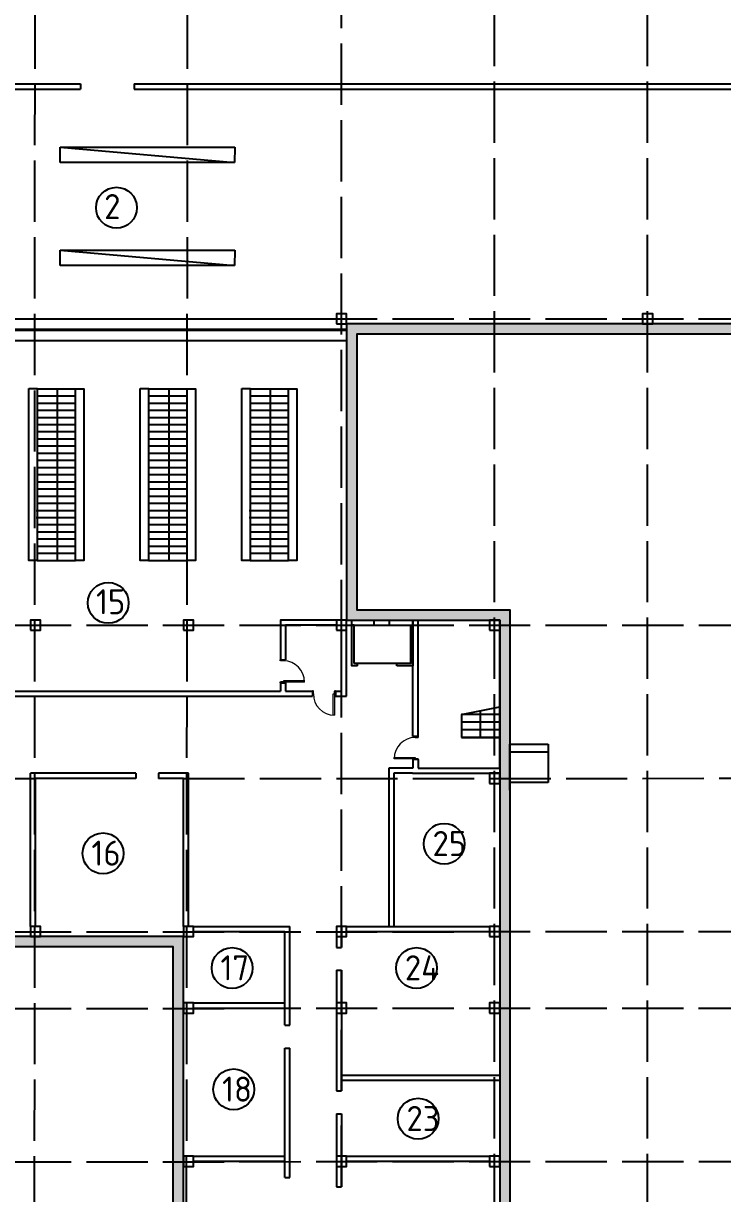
# Model space of a CAD drawing. Header units: millimetres. Extents: x -1544140 to 7445918, y -1294905 to 2019878.
# Drawn here: x 525319 to 552730, y 174240 to 220079 of the extents above; entities that cross this region are included whole.
import ezdxf

# ---------------------------------------------------------------- set-up
doc = ezdxf.new("R2010")
doc.units = ezdxf.units.MM
doc.header["$MEASUREMENT"] = 0
doc.linetypes.add('ACAD_ISO02W100', pattern=[15, 12, -3])
doc.layers.add('JA_Building Outline', color=7, linetype='Continuous', lineweight=5)
doc.layers.add('Plan 2', color=7, linetype='Continuous')
doc.styles.add('gost', font='GOST Common.ttf')

msp = doc.modelspace()

# ---------------------------------------------------------------- hatches: boundary and pattern name
at = {"true_color": 0x636466, "transparency": 33554687}
h = msp.add_hatch(color=251, dxfattribs=at)
h.dxf.hatch_style = 1
h.paths.add_polyline_path([(519773.7, 230107.1), (514391.4, 230107.1), (514391.3, 266107.1), (492191.3, 266107.1), (492191.3, 229462.1), (492591.3, 229462.4), (492591.3, 265707.1), (513991.3, 265707.1), (513991.4, 229707.1), (519773.5, 229707.1)])
h.paths.add_polyline_path([(525779.1, 230107.1), (519773.7, 230107.1), (519773.5, 229707.1), (525779, 229707.1)])
h.paths.add_polyline_path([(531763, 230107.1), (525779.1, 230107.1), (525779, 229707.1), (531762.7, 229707.1)])
h.paths.add_polyline_path([(537791.3, 230107.1), (531763, 230107.1), (531762.7, 229707.1), (537791.3, 229707.1)])
h.paths.add_polyline_path([(543791.3, 230107.1), (537791.3, 230107.1), (537791.3, 229707.1), (543791.3, 229707.1)])
h.paths.add_polyline_path([(549791.3, 230107.1), (543791.3, 230107.1), (543791.3, 229707.1), (549791.3, 229707.1)])
h.paths.add_polyline_path([(562391.3, 230107.1), (549791.3, 230107.1), (549791.3, 229707.1), (561991.3, 229707.1), (561991.3, 208307.1), (549791.3, 208307.1), (549791.3, 207907.1), (562391.3, 207907.1)])
h.paths.add_polyline_path([(543791.3, 208307.1), (537991.3, 208307.1), (537991.3, 196707.1), (543791.3, 196707.1), (543791.3, 197107.1), (538391.3, 197107.1), (538391.3, 207907.1), (543791.3, 207907.1)])
h.paths.add_polyline_path([(549791.3, 208307.1), (543791.3, 208307.1), (543791.3, 207907.1), (549791.3, 207907.1)])
h.paths.add_polyline_path([(544391.3, 197107.1), (543791.3, 197107.1), (543791.3, 196707.1), (543991.3, 196707.1), (543991.3, 163307.1), (543791.3, 163307.1), (543791.3, 162907.1), (544391.3, 162907.1)])
h.paths.add_polyline_path([(543791.3, 163307.1), (531709.6, 163307.1), (531709.3, 162907.1), (543791.3, 162907.1)])
h.paths.add_polyline_path([(531591.3, 184307.1), (525763.4, 184307.1), (525763.3, 183907.1), (531191.3, 183907.1), (531191.3, 162907.1), (531709.3, 162907.1), (531709.6, 163307.1), (531591.3, 163307.1)])
h.paths.add_polyline_path([(525763.4, 184307.1), (520968.9, 184307.1), (520968.9, 183907.1), (525763.3, 183907.1)])

# ---------------------------------------------------------------- linework, layer by layer
at = {"color": 9, "linetype": 'ACAD_ISO02W100', "ltscale": 200, "true_color": 0xc4c4c5}
for p, q in [((525750.4, 146303.5), (525791.3, 265507.1)), ((531696, 146303.5), (531791.3, 265507.1)), ((537791.3, 183886.3), (537791.3, 265507.1)), ((543791.3, 146403.5), (543791.3, 265507.1)), ((549791.3, 146403.5), (549791.3, 265507.1)), ((453091.3, 217507.1), (527559.3, 217507.1)), ((452791.3, 208507.1), (561791.3, 208507.1)), ((452791.7, 196507.1), (561791.3, 196507.1)), ((481981.2, 190503.4), (525791.3, 190505.5)), ((531591.3, 190505.7), (561791.3, 190507.1)), ((452791.3, 184466.9), (561791.3, 184507.1)), ((537791.3, 178258.7), (537791.3, 182986.3)), ((452791.3, 181467), (561791.3, 181507.1)), ((537791.3, 174509), (537791.3, 177358.7)), ((452791.7, 175439.1), (561791.3, 175507.1))]:
    msp.add_line(p, q, dxfattribs=at)
for p, q in [((501591.3, 217707.1), (527559.3, 217707.1)), ((501791.3, 217507.1), (527559.3, 217507.1)), ((527559.3, 217707.1), (527559.3, 217507.1)), ((529659.3, 217707.1), (558791.3, 217707.1)), ((529659.3, 217707.1), (529659.3, 217507.1)), ((529659.3, 217507.1), (558991.3, 217507.1)), ((526765.6, 214632.4), (526765.6, 215232.4)), ((526765.6, 215232.4), (533602, 215232.4)), ((526765.6, 215232.4), (533595.6, 214632.4)), ((533602, 215232.4), (533595.6, 214632.4)), ((533595.6, 214632.4), (526765.6, 214632.4)), ((526765.6, 210600), (526765.6, 211200)), ((526765.6, 211200), (533602, 211200)), ((526765.6, 211200), (533595.6, 210600)), ((533602, 211200), (533595.6, 210600)), ((533595.6, 210600), (526765.6, 210600)), ((501791.3, 208507.1), (537591.3, 208507.1)), ((501791.3, 207657.1), (537991.3, 207657.1)), ((525856.3, 205768.4), (527362.9, 205768.4)), ((525856.3, 205488.2), (527362.9, 205488.2)), ((525856.3, 205488.2), (527362.9, 205488.2)), ((526642.3, 205768.4), (526642.3, 199059)), ((530229.2, 205768.4), (531735.8, 205768.4)), ((530229.2, 205488.2), (531735.8, 205488.2)), ((530229.2, 205488.2), (531735.8, 205488.2)), ((531015.3, 205768.4), (531015.3, 199059)), ((534204.9, 205768.4), (535711.5, 205768.4)), ((534204.9, 205488.2), (535711.5, 205488.2)), ((534204.9, 205488.2), (535711.5, 205488.2)), ((534991, 205768.4), (534991, 199059)), ((525856.3, 205208), (527362.9, 205208)), ((525856.3, 205208), (527362.9, 205208)), ((525856.3, 204927.7), (527362.9, 204927.7)), ((525856.3, 204927.7), (527362.9, 204927.7)), ((530229.2, 205208), (531735.8, 205208)), ((530229.2, 205208), (531735.8, 205208)), ((530229.2, 204927.7), (531735.8, 204927.7)), ((530229.2, 204927.7), (531735.8, 204927.7)), ((534204.9, 205208), (535711.5, 205208)), ((534204.9, 205208), (535711.5, 205208)), ((534204.9, 204927.7), (535711.5, 204927.7)), ((534204.9, 204927.7), (535711.5, 204927.7)), ((525856.3, 204647.5), (527362.9, 204647.5)), ((525856.3, 204647.5), (527362.9, 204647.5)), ((530229.2, 204647.5), (531735.8, 204647.5)), ((530229.2, 204647.5), (531735.8, 204647.5)), ((534204.9, 204647.5), (535711.5, 204647.5)), ((534204.9, 204647.5), (535711.5, 204647.5)), ((525856.3, 204367.2), (527362.9, 204367.2)), ((525856.3, 204367.2), (527362.9, 204367.2)), ((525856.3, 204087), (527362.9, 204087)), ((525856.3, 204087), (527362.9, 204087)), ((530229.2, 204367.2), (531735.8, 204367.2)), ((530229.2, 204367.2), (531735.8, 204367.2)), ((530229.2, 204087), (531735.8, 204087)), ((530229.2, 204087), (531735.8, 204087)), ((534204.9, 204367.2), (535711.5, 204367.2)), ((534204.9, 204367.2), (535711.5, 204367.2)), ((534204.9, 204087), (535711.5, 204087)), ((534204.9, 204087), (535711.5, 204087)), ((525856.3, 203806.8), (527362.9, 203806.8)), ((525856.3, 203806.8), (527362.9, 203806.8)), ((530229.2, 203806.8), (531735.8, 203806.8)), ((530229.2, 203806.8), (531735.8, 203806.8)), ((534204.9, 203806.8), (535711.5, 203806.8)), ((534204.9, 203806.8), (535711.5, 203806.8)), ((525856.3, 203526.5), (527362.9, 203526.5)), ((525856.3, 203526.5), (527362.9, 203526.5)), ((525856.3, 203246.3), (527362.9, 203246.3)), ((525856.3, 203246.3), (527362.9, 203246.3)), ((530229.2, 203526.5), (531735.8, 203526.5)), ((530229.2, 203526.5), (531735.8, 203526.5)), ((530229.2, 203246.3), (531735.8, 203246.3)), ((530229.2, 203246.3), (531735.8, 203246.3)), ((534204.9, 203526.5), (535711.5, 203526.5)), ((534204.9, 203526.5), (535711.5, 203526.5)), ((534204.9, 203246.3), (535711.5, 203246.3)), ((534204.9, 203246.3), (535711.5, 203246.3)), ((525856.3, 202966), (527362.9, 202966)), ((525856.3, 202966), (527362.9, 202966)), ((525856.3, 202685.8), (527362.9, 202685.8)), ((525856.3, 202685.8), (527362.9, 202685.8)), ((530229.2, 202966), (531735.8, 202966)), ((530229.2, 202966), (531735.8, 202966)), ((530229.2, 202685.8), (531735.8, 202685.8)), ((530229.2, 202685.8), (531735.8, 202685.8)), ((534204.9, 202966), (535711.5, 202966)), ((534204.9, 202966), (535711.5, 202966)), ((534204.9, 202685.8), (535711.5, 202685.8)), ((534204.9, 202685.8), (535711.5, 202685.8)), ((525856.3, 202405.6), (527362.9, 202405.6)), ((525856.3, 202405.6), (527362.9, 202405.6)), ((530229.2, 202405.6), (531735.8, 202405.6)), ((530229.2, 202405.6), (531735.8, 202405.6)), ((534204.9, 202405.6), (535711.5, 202405.6)), ((534204.9, 202405.6), (535711.5, 202405.6)), ((525856.3, 202125.3), (527362.9, 202125.3)), ((525856.3, 202125.3), (527362.9, 202125.3)), ((525856.3, 201845.1), (527362.9, 201845.1)), ((525856.3, 201845.1), (527362.9, 201845.1)), ((530229.2, 202125.3), (531735.8, 202125.3)), ((530229.2, 202125.3), (531735.8, 202125.3)), ((530229.2, 201845.1), (531735.8, 201845.1)), ((530229.2, 201845.1), (531735.8, 201845.1)), ((534204.9, 202125.3), (535711.5, 202125.3)), ((534204.9, 202125.3), (535711.5, 202125.3)), ((534204.9, 201845.1), (535711.5, 201845.1)), ((534204.9, 201845.1), (535711.5, 201845.1)), ((525856.3, 201564.8), (527362.9, 201564.8)), ((525856.3, 201564.8), (527362.9, 201564.8)), ((525856.3, 201284.6), (527362.9, 201284.6)), ((525856.3, 201284.6), (527362.9, 201284.6)), ((530229.2, 201564.8), (531735.8, 201564.8)), ((530229.2, 201564.8), (531735.8, 201564.8)), ((530229.2, 201284.6), (531735.8, 201284.6)), ((530229.2, 201284.6), (531735.8, 201284.6)), ((534204.9, 201564.8), (535711.5, 201564.8)), ((534204.9, 201564.8), (535711.5, 201564.8)), ((534204.9, 201284.6), (535711.5, 201284.6)), ((534204.9, 201284.6), (535711.5, 201284.6)), ((525823.5, 201004.4), (527330.1, 201004.4)), ((525856.3, 201004.4), (527362.9, 201004.4)), ((530196.5, 201004.4), (531703.1, 201004.4)), ((530229.2, 201004.4), (531735.8, 201004.4)), ((534172.2, 201004.4), (535678.8, 201004.4)), ((534204.9, 201004.4), (535711.5, 201004.4)), ((525823.5, 200724.1), (527330.1, 200724.1)), ((525856.3, 200724.1), (527362.9, 200724.1)), ((525856.3, 200443.9), (527362.9, 200443.9)), ((525856.3, 200443.9), (527362.9, 200443.9)), ((530196.5, 200724.1), (531703.1, 200724.1)), ((530229.2, 200724.1), (531735.8, 200724.1)), ((530229.2, 200443.9), (531735.8, 200443.9)), ((530229.2, 200443.9), (531735.8, 200443.9)), ((534172.2, 200724.1), (535678.8, 200724.1)), ((534204.9, 200724.1), (535711.5, 200724.1)), ((534204.9, 200443.9), (535711.5, 200443.9)), ((534204.9, 200443.9), (535711.5, 200443.9)), ((525856.3, 200163.6), (527362.9, 200163.6)), ((525856.3, 200163.6), (527362.9, 200163.6)), ((525856.3, 199883.4), (527362.9, 199883.4)), ((525856.3, 199883.4), (527362.9, 199883.4)), ((530229.2, 200163.6), (531735.8, 200163.6)), ((530229.2, 200163.6), (531735.8, 200163.6)), ((530229.2, 199883.4), (531735.8, 199883.4)), ((530229.2, 199883.4), (531735.8, 199883.4)), ((534204.9, 200163.6), (535711.5, 200163.6)), ((534204.9, 200163.6), (535711.5, 200163.6)), ((534204.9, 199883.4), (535711.5, 199883.4)), ((534204.9, 199883.4), (535711.5, 199883.4)), ((525856.3, 199603.2), (527362.9, 199603.2)), ((525856.3, 199603.2), (527362.9, 199603.2)), ((530229.2, 199603.2), (531735.8, 199603.2)), ((530229.2, 199603.2), (531735.8, 199603.2)), ((534204.9, 199603.2), (535711.5, 199603.2)), ((534204.9, 199603.2), (535711.5, 199603.2)), ((525856.3, 199322.9), (527362.9, 199322.9)), ((525856.3, 199322.9), (527362.9, 199322.9)), ((525856.3, 199042.7), (527362.9, 199042.7)), ((530229.2, 199322.9), (531735.8, 199322.9)), ((530229.2, 199322.9), (531735.8, 199322.9)), ((530229.2, 199042.7), (531735.8, 199042.7)), ((534204.9, 199322.9), (535711.5, 199322.9)), ((534204.9, 199322.9), (535711.5, 199322.9)), ((534204.9, 199042.7), (535711.5, 199042.7)), ((538191.3, 196707.1), (540591.3, 196707.1)), ((539073.9, 196507.1), (539073.9, 196707.1)), ((539674.5, 196507.1), (539674.5, 196707.1)), ((540591.3, 192138.9), (540591.3, 196707.1)), ((540791.3, 192103.2), (540791.3, 196707.1)), ((537791.3, 193923.5), (537791.3, 196307.1)), ((537991.3, 193723.5), (537991.3, 196307.1)), ((538291.3, 196507.1), (538191.3, 196507.1)), ((538191.3, 196507.1), (540591.3, 196507.1)), ((538291.3, 196507.1), (538291.3, 196507.1)), ((540491.3, 196507.1), (540591.3, 196507.1)), ((543991.3, 191923.2), (543991.3, 196307.1)), ((535400.8, 195144.6), (535600.8, 195144.6)), ((538419.1, 194907.1), (538419.1, 195007.1)), ((539964.6, 194907.1), (539964.6, 195007.1)), ((519791.3, 193923.5), (535400.8, 193923.5)), ((535400.8, 194244.6), (535600.8, 194244.6)), ((535600.8, 193923.5), (536650.6, 193923.5)), ((536650.6, 193923.5), (536650.6, 193723.5)), ((537550.6, 193923.5), (537791.3, 193923.5)), ((537550.6, 193923.5), (537550.6, 193723.5)), ((503741.1, 193723.5), (536650.6, 193723.5)), ((537550.6, 193723.5), (537991.3, 193723.5)), ((542491.3, 193007.1), (543991.3, 193307.1)), ((543991.3, 193007.1), (542491.3, 193007.1)), ((542491.3, 193007.1), (542491.3, 192107.1)), ((543241.3, 192107.1), (543241.3, 193157.1)), ((543991.3, 192707.1), (542491.3, 192707.1)), ((543991.3, 192407.1), (542491.3, 192407.1)), ((543991.3, 192107.1), (542491.3, 192107.1)), ((542491.3, 192107.1), (543991.3, 192107.1)), ((543991.3, 190907.1), (543991.3, 191923.2)), ((544391.3, 190044), (544391.3, 191849.7)), ((540591.3, 191238.9), (540591.6, 190907.9)), ((540791.3, 191238.9), (540791.3, 190907.1)), ((529722.1, 190705.7), (525591.3, 190705.7)), ((525591.3, 184707.1), (525591.3, 190705.7)), ((529722.1, 190705.7), (529722.1, 190505.7)), ((531791.3, 190705.7), (530622.1, 190705.7)), ((530622.1, 190705.7), (530622.1, 190505.7)), ((531791.3, 184707.1), (531791.3, 190705.7)), ((540577.6, 190907.9), (539644.4, 190906.9)), ((539644.4, 190906.9), (539644.4, 184707.1)), ((540577.8, 190707.9), (539844.4, 190707.1)), ((539844.4, 190707.1), (539844.4, 184707.1)), ((540591.6, 190907.9), (540577.6, 190907.9)), ((540577.8, 190707.9), (543545.9, 190707.1)), ((540791.3, 190907.1), (543545.9, 190907.1)), ((543545.9, 190907.1), (543991.3, 190907.1)), ((543545.9, 190707.1), (543991.3, 190707.1)), ((529722.1, 190505.7), (525791.3, 190505.7)), ((525791.3, 184707.1), (525791.3, 190505.7)), ((531591.3, 190505.7), (530622.1, 190505.7)), ((531591.3, 184707.1), (531591.3, 190507.1)), ((531991.3, 184707.1), (535765.4, 184707.1)), ((531991.3, 184507.1), (535565.3, 184507.1)), ((535565.3, 180834.2), (535565.3, 184507.1)), ((535765.4, 180834.2), (535765.4, 184707.1)), ((537591.3, 184707.1), (537591.3, 183886.3)), ((537791.3, 184707.1), (537791.3, 183886.3)), ((537991.3, 184707.1), (543591.3, 184707.1)), ((537991.3, 184507.1), (543591.3, 184507.1)), ((537591.3, 183886.3), (537791.3, 183886.3)), ((537591.3, 182986.3), (537591.3, 178258.7)), ((537591.3, 182986.3), (537791.3, 182986.3)), ((537791.3, 182986.3), (537791.3, 178258.7)), ((531991.3, 181707.1), (535565.3, 181707.1)), ((531991.3, 181507.1), (535565.3, 181507.1)), ((535565.3, 180834.2), (535765.4, 180834.2)), ((535565.3, 174870), (535565.3, 179934.2)), ((535565.3, 179934.2), (535765.4, 179934.2)), ((535765.4, 174870), (535765.4, 179934.2)), ((537791.3, 178878.2), (543991.3, 178878.2)), ((537791.3, 178678.2), (543991.3, 178678.2)), ((537591.3, 178258.7), (537791.3, 178258.7)), ((537591.3, 177358.7), (537591.3, 174509)), ((537591.3, 177358.7), (537791.3, 177358.7)), ((537791.3, 177358.7), (537791.3, 174509)), ((531991.3, 175707.1), (535565.3, 175707.2)), ((537991.3, 175707.1), (543591.3, 175707.1)), ((531991.3, 175507.1), (535565.3, 175507.2)), ((537991.3, 175507.1), (543591.3, 175507.1)), ((535565.3, 174870), (535765.4, 174870)), ((537591.3, 174509), (537791.3, 174509))]:
    msp.add_line(p, q)
at = {"color": 1}
for p, q in [((501791.3, 208107.1), (537991.3, 208107.1)), ((501791.3, 208057.1), (537991.3, 208057.1))]:
    msp.add_line(p, q, dxfattribs=at)
at = {"color": 18, "true_color": 0x000000}
for p, q in [((535403.1, 195108.9), (535403.1, 195144.6)), ((535403.1, 194244.6), (535403.1, 194280.6)), ((536686.3, 193923.5), (536650.6, 193923.5)), ((537550.6, 193923.5), (537514.6, 193923.5)), ((540791.3, 192138.9), (540591.3, 192138.9)), ((540791.3, 192103.2), (540791.3, 192138.9)), ((540791.3, 191238.9), (540591.3, 191238.9)), ((540791.3, 191238.9), (540791.3, 191274.9))]:
    msp.add_line(p, q, dxfattribs=at)
at = {"color": 240, "true_color": 0xed1f24}
for p, q in [((544391.3, 191849.7), (545897.3, 191849.7)), ((544391.3, 191849.7), (544391.3, 190349.7)), ((545897.3, 191849.7), (545897.3, 190349.7)), ((544391.3, 191549.7), (545897.3, 191549.7)), ((545897.3, 190349.7), (544391.3, 190349.7))]:
    msp.add_line(p, q, dxfattribs=at)
for points in [[(483591.3, 183907.1), (468191.3, 183907.1), (468191.3, 197107.1), (498191.3, 197107.1), (498191.3, 207907.1), (492991.3, 207907.1), (492191.3, 207907.1), (492191.3, 266107.1), (514391.3, 266107.1), (514391.4, 230107.1), (562391.3, 230107.1), (562391.3, 207907.1), (538391.3, 207907.1), (538391.3, 197107.1), (544391.3, 197107.1), (544391.3, 162907.1), (531191.3, 162907.1), (531191.3, 183907.1), (520968.9, 183907.1)], [(483591.3, 184307.1), (468591.3, 184307.1), (468591.3, 196707.1), (498591.3, 196707.1), (498591.3, 208307.1), (492991.3, 208307.1), (492591.3, 208307.1), (492591.3, 265707.1), (513991.3, 265707.1), (513991.4, 229507.1), (513991.4, 229707.1), (561991.3, 229707.1), (561991.3, 208307.1), (537991.3, 208307.1), (537991.3, 196707.1), (543991.3, 196707.1), (543991.3, 163307.1), (531591.3, 163307.1), (531591.3, 184307.1), (520875.7, 184307.1)], [(537591.3, 196707.1), (535400.8, 196707.1), (535400.8, 195144.6)], [(538419.1, 194907.1), (538191.3, 194907.1), (538191.3, 196707.1)], [(540591.3, 196707.1), (540591.3, 194907.1), (539964.6, 194907.1)], [(537591.3, 196507.1), (535600.8, 196507.1), (535600.8, 195144.6)], [(538291.3, 195007.1), (538291.3, 196507.1), (540491.3, 196507.1), (540491.3, 195007.1), (538291.3, 195007.1)], [(535400.8, 194244.6), (535400.8, 193923.5)], [(535600.8, 194244.6), (535600.8, 193923.5)]]:
    msp.add_lwpolyline(points)
for points in [[(537591.3, 208307.1), (537991.3, 208307.1), (537991.3, 208707.1), (537591.3, 208707.1)], [(549591.3, 208307.1), (549991.3, 208307.1), (549991.3, 208707.1), (549591.3, 208707.1)], [(525528.7, 205771.5), (525856.3, 205771.5), (525856.3, 199042.7), (525528.7, 199042.7)], [(527362.9, 205766.2), (527690.4, 205766.2), (527690.4, 199042.7), (527362.9, 199042.7)], [(529901.7, 205771.5), (530229.2, 205771.5), (530229.2, 199042.7), (529901.7, 199042.7)], [(531735.8, 205766.2), (532063.3, 205766.2), (532063.3, 199042.7), (531735.8, 199042.7)], [(533877.4, 205771.5), (534204.9, 205771.5), (534204.9, 199042.7), (533877.4, 199042.7)], [(535711.5, 205766.2), (536039.1, 205766.2), (536039.1, 199042.7), (535711.5, 199042.7)], [(525591.3, 196307.1), (525991.3, 196307.1), (525991.3, 196707.1), (525591.3, 196707.1)], [(531591.3, 196307.1), (531991.3, 196307.1), (531991.3, 196707.1), (531591.3, 196707.1)], [(537591.3, 196307.1), (537991.3, 196307.1), (537991.3, 196707.1), (537591.3, 196707.1)], [(543591.3, 196307.1), (543991.3, 196307.1), (543991.3, 196707.1), (543591.3, 196707.1)], [(543591.3, 190307.1), (543991.3, 190307.1), (543991.3, 190707.1), (543591.3, 190707.1)], [(525591.3, 184307.1), (525991.3, 184307.1), (525991.3, 184707.1), (525591.3, 184707.1)], [(531591.3, 184307.1), (531991.3, 184307.1), (531991.3, 184707.1), (531591.3, 184707.1)], [(537591.3, 184307.1), (537991.3, 184307.1), (537991.3, 184707.1), (537591.3, 184707.1)], [(543591.3, 184307.1), (543991.3, 184307.1), (543991.3, 184707.1), (543591.3, 184707.1)], [(531591.3, 181307.1), (531991.3, 181307.1), (531991.3, 181707.1), (531591.3, 181707.1)], [(537591.3, 181307.1), (537991.3, 181307.1), (537991.3, 181707.1), (537591.3, 181707.1)], [(543591.3, 181307.1), (543991.3, 181307.1), (543991.3, 181707.1), (543591.3, 181707.1)], [(531591.3, 175307.1), (531991.3, 175307.1), (531991.3, 175707.1), (531591.3, 175707.1)], [(537591.3, 175307.1), (537991.3, 175307.1), (537991.3, 175707.1), (537591.3, 175707.1)], [(543591.3, 175307.1), (543991.3, 175307.1), (543991.3, 175707.1), (543591.3, 175707.1)]]:
    msp.add_lwpolyline(points, close=True)
at = {"layer": 'JA_Building Outline', "color": 18, "lineweight": 0, "true_color": 0x000000}
for p, q in [((535403.1, 195108.9), (535403.1, 195144.9)), ((535403.1, 195144.9), (535515.6, 195144.9)), ((535515.6, 195108.9), (535403.1, 195108.9)), ((535515.6, 195144.9), (535515.6, 195108.9)), ((535403.1, 194244.6), (535403.1, 194280.6)), ((535403.1, 194280.6), (535515.6, 194280.6)), ((535515.6, 194244.6), (535403.1, 194244.6)), ((535515.6, 194280.6), (535515.6, 194244.6)), ((536686.3, 193923.5), (536650.3, 193923.5)), ((536650.3, 193923.5), (536650.3, 193811)), ((536686.3, 193811), (536686.3, 193923.5)), ((537550.6, 193923.5), (537514.6, 193923.5)), ((537514.6, 193923.5), (537514.6, 193811)), ((537550.6, 193811), (537550.6, 193923.5)), ((536650.3, 193811), (536686.3, 193811)), ((537514.6, 193811), (537550.6, 193811)), ((540791.3, 192139.2), (540678.7, 192139.2)), ((540678.7, 192139.2), (540678.7, 192103.2)), ((540678.7, 192103.2), (540791.3, 192103.2)), ((540791.3, 192103.2), (540791.3, 192139.2)), ((540791.3, 191274.9), (540678.7, 191274.9)), ((540678.7, 191274.9), (540678.7, 191238.9)), ((540678.7, 191238.9), (540791.3, 191238.9)), ((540791.3, 191238.9), (540791.3, 191274.9))]:
    msp.add_line(p, q, dxfattribs=at)
at = {"layer": 'JA_Building Outline', "color": 18, "lineweight": 5, "true_color": 0x000000}
for p, q in [((535515.6, 195108.9), (535403.1, 195108.9)), ((535515.6, 194280.6), (535403.1, 194280.6)), ((536686.3, 193811), (536686.3, 193923.5)), ((537514.6, 193811), (537514.6, 193923.5)), ((540678.7, 192103.2), (540791.3, 192103.2)), ((540678.7, 191274.9), (540791.3, 191274.9))]:
    msp.add_line(p, q, dxfattribs=at)
for points in [[(535515.6, 194280.6), (536343.9, 194280.6), (536343.9, 194329.8), (535515.6, 194329.8)], [(537514.6, 193811), (537514.6, 192982.7), (537465.3, 192982.7), (537465.3, 193811)], [(540678.7, 191274.9), (539850.5, 191274.9), (539850.5, 191324.2), (540678.7, 191324.2)]]:
    msp.add_lwpolyline(points, close=True, dxfattribs=at)
for centre, start, end in [((535513.5, 194280), 0, 90), ((537515.2, 193813), 180, 270), ((540680.8, 191274.3), 90, 180)]:
    msp.add_arc(centre, 829.5, start, end, dxfattribs=at)
at = {"layer": 'Plan 2'}
for centre in [(528967.5, 212858.4), (528645.7, 197378.8), (541814, 187942.7), (528442.5, 187565.8), (533501.3, 183073.5), (540729.8, 183073.5), (533563.3, 178321.7), (540791.8, 177171.7)]:
    msp.add_circle(centre, 800, dxfattribs=at)

# ---------------------------------------------------------------- texts
at = {"layer": 'Plan 2', "attachment_point": 1, "style": 'gost'}
for s, insert, char_height in [('2', (528486.1, 213394.8), 981.6), ('15', (528164.3, 197915.2), 981.65), ('25', (541357.9, 188443.8), 981.65), ('16', (527986.4, 188067), 981.65), ('17', (533045.2, 183574.6), 981.65), ('24', (540273.8, 183574.6), 981.65), ('18', (533107.2, 178822.8), 981.65), ('23', (540335.8, 177672.8), 981.65)]:
    msp.add_mtext_dynamic_manual_height_columns(s, width=981.649, gutter_width=3.27, heights=[0], dxfattribs=dict(at, insert=insert, char_height=char_height))

doc.saveas('drawing.dxf')
